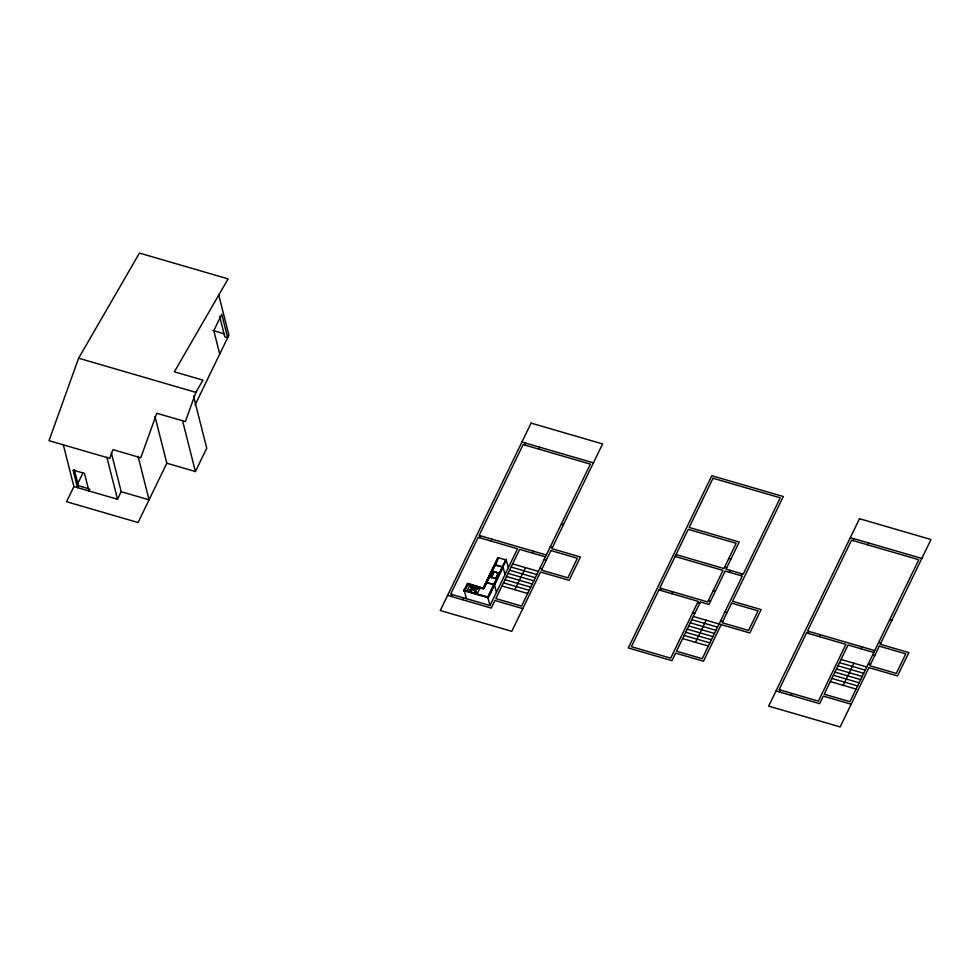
<?xml version="1.0" encoding="UTF-8"?>
<svg xmlns="http://www.w3.org/2000/svg" width="980" height="980" viewBox="0 0 980 980"><rect width="100%" height="100%" fill="white"/><g stroke="black" fill="none" stroke-linecap="round" stroke-linejoin="round"><path stroke-width="1.47" d="M470.902 587.216L472.189 587.914M471.147 590.242L470.951 589.593M472.74 589.335L472.924 589.985M473.132 588.98L472.973 589.776L473.022 589.078M474.32 589.58L474.002 589.017L473.916 589.936M474.602 591.798L475.239 590.842L476.145 591.7M474.957 591.087L475.129 592.165M475.876 591.308L475.668 592.251M469.604 590.156L470.633 589.397M472.446 587.29L471.062 586.898L471.135 587.657M474.761 591.32L475.067 592.288M475.949 591.516L475.263 592.324M78.621 358.215L49 440.669L109.772 458.358L112.908 449.649L140.789 457.758L156.776 413.266L185.379 421.584L195.89 392.355L202.958 380.13L174.354 371.812L228.107 278.884L139.454 253.073L78.621 358.215L195.89 392.355M63.271 444.589L73.904 486.582L66.567 501.723L138.058 522.536L166.808 463.221L154.987 416.524M77.616 483.961L82.859 473.144M74.321 469.641L78.4 485.725L77.481 487.624L73.035 470.082L84.476 473.401L88.923 490.956L89.829 489.057M73.904 486.582L117.514 499.273L121.189 491.703L111.291 452.601M195.081 404.912L228.891 335.135L218.638 294.588M166.808 463.221L195.412 471.552L206.731 448.203L193.489 395.883M451.192 596.404L452.099 594.517M479.624 537.726L480.543 535.84M524.582 444.981L525.501 443.083M498.563 557.804L483.642 588.968L467.913 584.386L464.545 591.332L463.761 590.327L487.758 597.028L490 605.542L450.678 594.101L478.203 537.31L517.526 548.763L490 605.542M467.521 583.468L483.312 588.294L467.521 583.468L464.03 590.658L486.46 597.188M463.969 591.161L467.583 583.713M462.621 599.736L463.54 597.849M491.066 541.058L491.985 539.172M538.89 449.146L539.809 447.248M476.207 587.608L473.61 586.567M483.25 588.049L497.987 557.632L506.133 560.009L494.275 584.864L486.693 582.659L495.194 564.737L502.777 566.942M497.987 557.632L483.005 588.551M484.034 587.522L486.754 582.904M486.595 582.733L494.888 565.117L495.402 565.57L494.888 565.117M502.838 567.2L495.157 565.068L497.473 559.788M484.12 587.865L485.835 584.301M493.969 571.524L498.698 573.521L493.969 571.524L491.213 577.281L495.794 578.616M494.116 572.198L491.36 577.869L491.274 577.073L495.758 578.531M495.709 578.371L498.404 572.81L494.006 571.695M495.721 578.592L498.551 572.945M495.941 579.205L498.146 574.66M487.758 597.028L505.986 559.421L508.351 567.69M506.28 559.507L487.93 597.359L463.761 590.327M487.918 597.604L494.214 584.607L486.509 582.402M514.806 589.727L525.501 567.641M532.544 553.137L533.451 551.238M660.324 590.327L661.243 588.441M671.766 593.66L672.684 591.773M695.494 642.329L706.2 620.242M729.439 572.296L730.357 570.397M740.88 575.628L741.799 573.729M721.219 624.615L703.481 661.206L675.588 653.096L671.925 660.667L628.303 647.964L711.798 475.716L783.302 496.529L732.526 601.267L761.129 609.597L749.81 632.945L693.326 616.494M779.578 692.003L780.497 690.116M808.022 633.325L808.941 631.439M852.98 540.58L853.899 538.682M791.019 695.335L791.938 693.448M819.464 636.657L820.383 634.77M867.288 544.733L868.207 542.846M843.192 685.326L853.899 663.24M860.93 648.736L861.849 646.837M471.184 586.959L471.294 587.706M469.837 589.74L469.555 590.168M472.385 587.461L471.429 587.755M472.789 589.164L473.659 588.882M474.038 589.825L473.475 589.017M476.072 588.343L476.611 589.543L477.407 588.417M474.81 591.491L475.263 590.965M476.194 589.274L477.456 588.576L476.219 588.221M475.986 592.018L475.913 591.246M472.091 587.816L472.299 586.812M470.743 590.597L470.265 590.866M476.109 588.515L477.101 588.441M477.101 589.274L476.929 588.208M475.704 591.883L475.092 591.994M471.209 586.763L471.98 586.628M470.792 590.524L469.714 590.144M476.427 588.282L476.635 589.409M473.977 589.874L472.728 589.507M470.4 590.548L470.951 589.923L470.278 589.543M475.447 592.177L474.712 591.932M471.625 587.951L470.902 587.388M473.805 588.747L474.32 589.409M470.412 589.507L471.147 590.07M212.881 330.481L224.567 333.886M521.923 442.041L593.427 462.854M850.322 537.64L921.825 558.453M728.814 558.429L730.97 559.053M724.539 567.261L726.682 567.885M676.016 554.582L723.926 568.523L736.164 543.288L688.254 529.347L659.81 588.024L707.719 601.965L723.007 570.421L675.098 556.469M561.307 524.067L563.451 524.692M889.705 619.666L891.849 620.291M713.22 590.609L715.363 591.234M550.307 546.779L552.451 547.404M878.705 642.378L880.848 643.003M708.332 600.703L710.476 601.328M546.326 554.986L479.122 535.423L523.161 444.565L590.364 464.128L521.556 606.093L495.819 598.596L519.67 549.388L545.407 556.873M874.723 650.585L807.508 631.022L851.559 540.164L918.762 559.727L849.954 701.692L824.217 694.195L848.067 644.987L873.805 652.472M697.613 602.627L699.757 603.251M544.182 559.396L546.326 560.021M724.882 611.998L727.025 612.623M872.58 654.995L874.723 655.62M539.907 568.241L542.05 568.865M692.713 612.721L694.857 613.345M720.594 620.842L722.738 621.467M868.305 663.84L870.448 664.452M506.488 560.34L505.986 559.421M512.638 563.892L538.375 571.389M841.036 659.491L866.773 666.988M511.107 567.053L536.844 574.549M691.807 619.654L717.544 627.151M839.505 662.652L865.242 670.149M509.576 570.201L535.313 577.698M690.275 622.815L716.013 630.299M837.973 665.8L863.711 673.297M508.044 573.361L533.782 580.858M688.744 625.963L714.481 633.46M836.442 668.96L862.18 676.457M506.513 576.522L532.263 584.007M687.213 629.123L712.95 636.608M834.911 672.121L860.661 679.606M504.994 579.67L530.731 587.167M685.682 632.272L711.419 639.769M833.38 675.269L859.129 682.766M503.463 582.831L529.2 590.315M684.15 635.432L709.9 642.917M831.861 678.43L857.598 685.914M501.932 585.979L527.669 593.476M682.631 638.58L708.369 646.077M830.33 681.578L856.067 689.075M476.096 586.567L468.673 584.717M477.321 586.922L482.234 588.355M476.329 587.351L473.487 586.812M121.189 491.703L149.07 499.825L138.058 456.3M522.781 608.605L494.9 600.495L491.225 608.066L447.615 595.362M851.179 704.204L823.298 696.094L819.623 703.664L776.013 690.961M78.4 485.725L88.408 488.64M504.982 574.635L503.12 567.273L488.138 598.192L487.636 597.273M494.557 584.95L496.419 592.3M464.606 590.83L463.883 590.07M464.336 590.487L466.407 598.682M219.63 316.369L224.812 336.826L227.666 337.659L221.75 314.274L213.799 330.677L219.716 354.074M182.513 420.567L195.412 471.552M106.894 457.28L117.514 499.273M531.099 423.115L440.277 610.516L511.768 631.328L540.519 572.014L569.123 580.344L580.43 556.995L551.838 548.665L602.602 443.928L531.099 423.115M469.886 585.305L467.191 590.854L477.211 593.77L479.894 588.221L469.886 585.305M550.919 550.564L541.438 570.127L567.885 577.82L577.367 558.257L550.919 550.564M658.891 589.911L631.365 646.702L670.7 658.144L698.213 601.365L658.891 589.911M713.024 478.24L689.173 527.448L739.226 542.014L726.07 569.147L743.232 574.145L780.239 497.803L713.024 478.24M700.369 601.99L676.506 651.198L702.244 658.695L742.313 576.044L725.151 571.046L708.944 604.489L700.369 601.99M731.607 603.166L722.138 622.729L748.585 630.422L758.067 610.859L731.607 603.166M859.497 518.714L768.663 706.115L840.166 726.927L868.917 667.613L897.521 675.943L908.827 652.594L880.236 644.264L931 539.527L859.497 518.714M806.601 632.909L779.076 689.7L818.398 701.141L845.924 644.362L806.601 632.909M879.317 646.163L869.836 665.726L896.284 673.419L905.765 653.856L879.317 646.163"/></g></svg>
